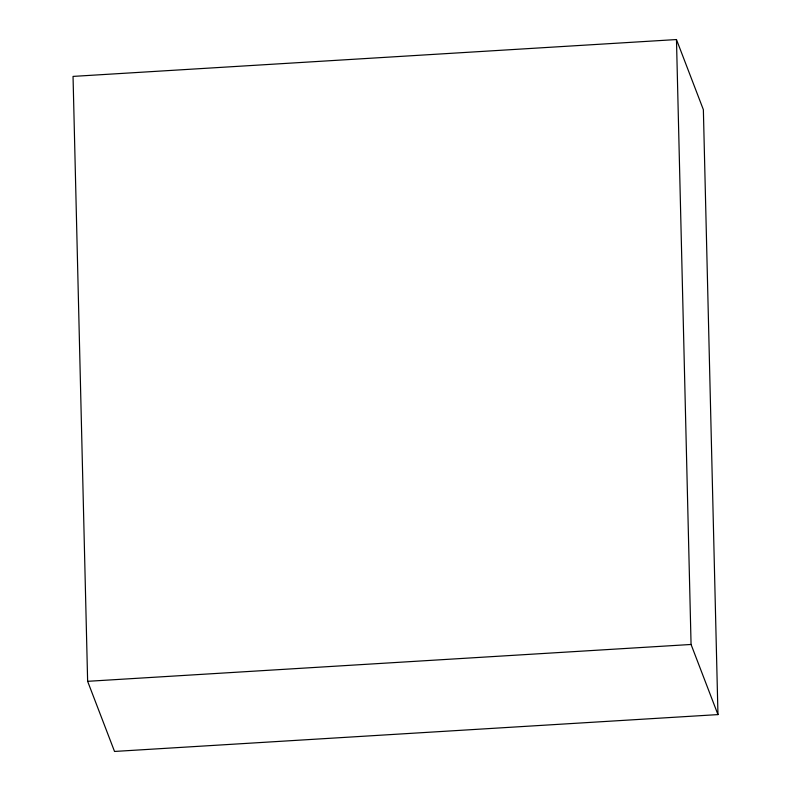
<?xml version="1.0" encoding="UTF-8"?>
<svg xmlns="http://www.w3.org/2000/svg" width="791" height="791" viewBox="0 0 791 791"><rect width="100%" height="100%" fill="white"/><g stroke="black" fill="none" stroke-linecap="round" stroke-linejoin="round"><path stroke-width="1.19" d="M676.473 39.55L73.039 76.401L87.633 681.318L114.527 751.45L717.961 714.599L703.367 109.682L676.473 39.55L691.067 644.467L717.961 714.599M87.633 681.318L691.067 644.467"/></g></svg>
